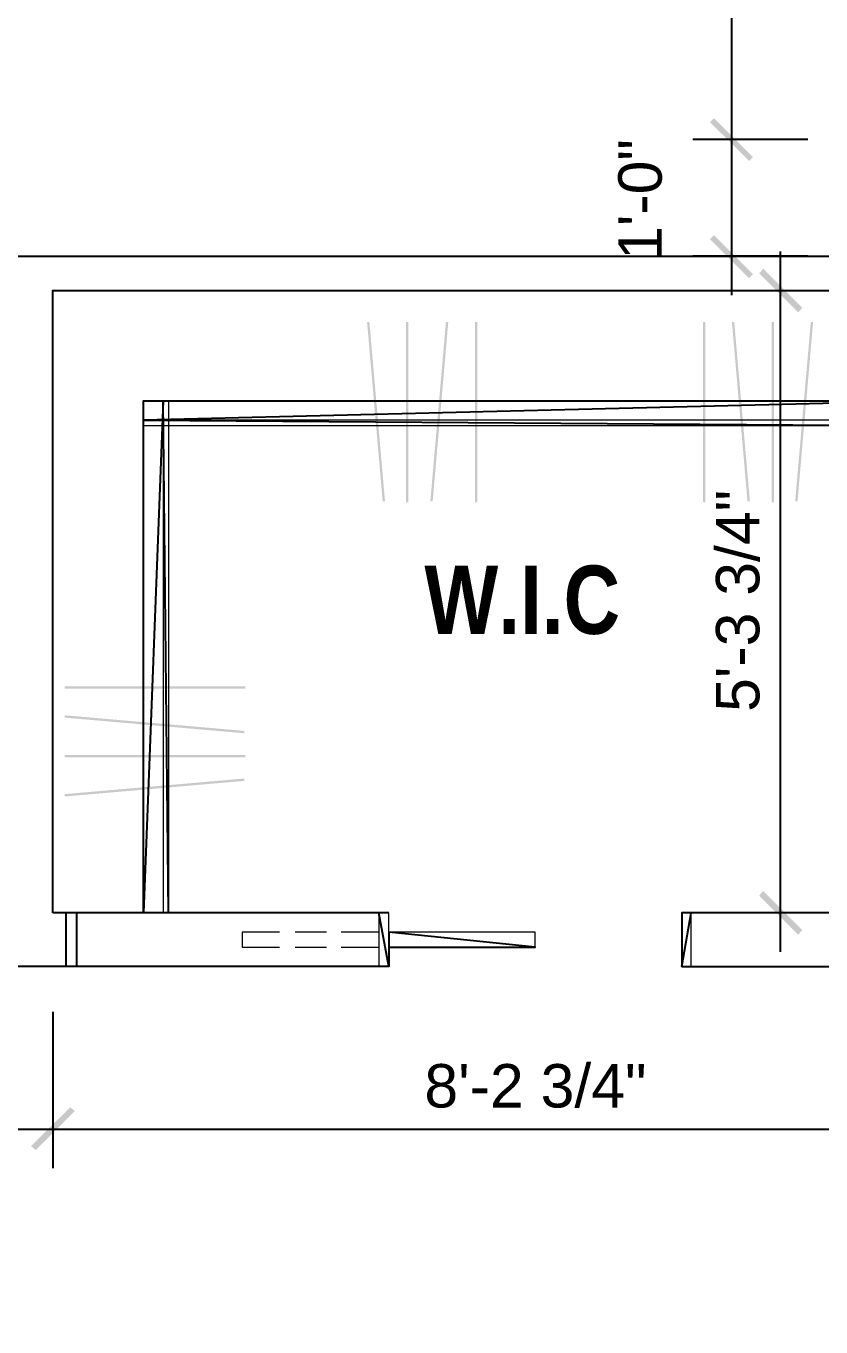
# Model space of a CAD drawing. Header units: millimetres. Extents: x 58 to 2247, y 57 to 1671.
# Drawn here: x 942 to 1023.4, y 676.8 to 810.1 of the extents above; entities that cross this region are included whole.
import ezdxf

# ---------------------------------------------------------------- set-up
doc = ezdxf.new("R2010")
doc.units = ezdxf.units.MM
doc.header["$LTSCALE"] = 0.5
for name, color, linetype in [('main floor exterior line', 2, 'CONTINUOUS'), ('main floor interior line', 6, 'CONTINUOUS'), ('PDF_Geometry', 7, 'Continuous'), ('PDF_Solid Fills', 7, 'Continuous'), ('PDF_Text', 7, 'Continuous')]:
    doc.layers.add(name, color=color, linetype=linetype)
doc.styles.add('PDF Arial Narrow Bold', font='ARIALNB.TTF')
doc.styles.add('PDF ArialMT', font='arial.ttf')

msp = doc.modelspace()

# ---------------------------------------------------------------- linework, layer by layer
at = {"layer": 'main floor exterior line'}
for points in [[(979.18, 719.25), (944.78, 719.25)], [(947.18, 719.25), (947.18, 713.73)], [(944.78, 709.09), (944.78, 693.09)], [(878.54, 697.09), (943.26, 697.09)], [(940.78, 697.09), (1047.5, 697.09)]]:
    msp.add_lwpolyline(points, dxfattribs=at)
at = {"layer": 'main floor interior line'}
for points in [[(1014.3, 794.53), (1014.3, 844.53)], [(1014.3, 782.53), (1014.3, 802.53)], [(1010.3, 798.53), (1022.06, 798.53)], [(1019.26, 787.01), (1019.26, 715.25)], [(877.02, 709.01), (877.02, 786.53), (1026.06, 786.53)], [(1022.06, 786.53), (1010.3, 786.53)], [(944.78, 719.25), (944.78, 783.01), (1043.5, 783.01), (1043.5, 719.25)], [(956.62, 719.25), (956.06, 771.73), (954.06, 719.25), (954.06, 771.73), (1032.78, 771.73), (1034.78, 719.25), (1034.78, 771.73), (954.06, 769.73), (1034.78, 769.17)], [(946.14, 713.73), (946.14, 719.25)], [(979.18, 715.73), (994.14, 715.73), (979.18, 717.25), (979.18, 713.73), (978.14, 719.25)], [(1043.5, 719.25), (1009.18, 719.25), (1009.18, 713.73), (1010.14, 719.25)], [(979.18, 713.73), (882.54, 713.73)], [(1009.18, 713.73), (1139.02, 713.73), (1139.02, 553.01), (944.78, 553.01)]]:
    msp.add_lwpolyline(points, dxfattribs=at)
at = {"layer": 'PDF_Geometry', "lineweight": 5}
for points in [[(1014.3, 794.53), (1014.3, 844.53)], [(1014.3, 782.53), (1014.3, 802.53)], [(1019.26, 787.01), (1019.26, 715.25)], [(1022.06, 786.53), (1010.3, 786.53)], [(1019.26, 783.01), (1015.26, 783.01)], [(1034.78, 719.25), (1034.78, 771.73), (954.06, 771.73), (954.06, 719.25)], [(956.06, 771.73), (956.06, 719.25)], [(956.62, 771.73), (956.62, 719.25)], [(1034.78, 769.73), (954.06, 769.73)], [(1034.78, 769.17), (954.06, 769.17)], [(1019.26, 719.25), (1015.26, 719.25)], [(967.98, 717.25), (964.14, 717.25), (964.14, 715.73), (967.98, 715.73)], [(972.78, 717.25), (969.58, 717.25)], [(978.14, 717.25), (974.3, 717.25)], [(969.58, 715.73), (972.78, 715.73)], [(974.3, 715.73), (978.14, 715.73)], [(944.78, 709.09), (944.78, 693.09)], [(878.54, 697.09), (943.26, 697.09)], [(940.78, 697.09), (1047.5, 697.09)]]:
    msp.add_lwpolyline(points, dxfattribs=at)
at = {"layer": 'PDF_Geometry', "lineweight": 20}
for points in [[(877.02, 709.01), (877.02, 786.53), (1026.06, 786.53), (1026.06, 798.53), (1054.54, 798.53)], [(979.18, 719.25), (944.78, 719.25), (944.78, 783.01), (1043.5, 783.01), (1043.5, 719.25), (1009.18, 719.25)], [(979.18, 713.73), (882.54, 713.73), (882.54, 709.01)], [(1009.18, 713.73), (1139.02, 713.73), (1139.02, 553.01), (944.78, 553.01), (944.78, 576.53)]]:
    msp.add_lwpolyline(points, dxfattribs=at)
at = {"layer": 'PDF_Geometry', "lineweight": 5}
msp.add_lwpolyline([(1010.3, 798.53), (1022.06, 798.53)], close=True, dxfattribs=at)
at = {"layer": 'PDF_Geometry', "lineweight": 9}
for points in [[(946.14, 713.73), (946.14, 719.25)], [(947.18, 719.25), (947.18, 713.73)], [(978.14, 719.25), (978.14, 713.73)], [(979.18, 713.73), (979.18, 719.25)], [(1009.18, 719.25), (1009.18, 713.73)], [(1010.14, 713.73), (1010.14, 719.25)], [(979.18, 715.73), (994.14, 715.73), (994.14, 717.25), (979.18, 717.25)]]:
    msp.add_lwpolyline(points, dxfattribs=at)
at = {"layer": 'PDF_Solid Fills', "transparency": 33554559}
for points in [[(1016.46, 796.69), (1012.06, 800.29), (1012.46, 800.69)], [(1012.46, 800.69), (1012.06, 800.29), (1016.46, 796.69)], [(1016.06, 796.29), (1016.46, 796.69), (1012.06, 800.29)], [(1012.06, 800.29), (1016.46, 796.69), (1016.06, 796.29)], [(1012.46, 788.69), (1012.06, 788.29), (1016.46, 784.69)], [(1012.06, 788.29), (1016.46, 784.69), (1016.06, 784.29)], [(1021.5, 781.25), (1017.1, 784.77), (1017.5, 785.25)], [(1021.1, 780.77), (1021.5, 781.25), (1017.1, 784.77)], [(977.18, 779.81), (976.94, 779.81), (978.78, 761.41)], [(976.94, 779.81), (978.78, 761.41), (978.54, 761.41)], [(981.18, 779.81), (980.94, 779.81), (981.18, 761.33)], [(980.94, 779.81), (981.18, 761.33), (980.94, 761.33)], [(985.02, 779.81), (983.66, 761.41), (983.42, 761.41)], [(985.26, 779.81), (985.02, 779.81), (983.66, 761.41)], [(988.22, 779.81), (987.98, 779.81), (988.22, 761.33)], [(987.98, 779.81), (988.22, 761.33), (987.98, 761.33)], [(1011.58, 779.81), (1011.34, 779.81), (1011.58, 761.33)], [(1011.34, 779.81), (1011.58, 761.33), (1011.34, 761.33)], [(1014.54, 779.81), (1014.3, 779.81), (1016.14, 761.41)], [(1014.3, 779.81), (1016.14, 761.41), (1015.9, 761.41)], [(1018.62, 779.81), (1018.38, 779.81), (1018.62, 761.33)], [(1018.38, 779.81), (1018.62, 761.33), (1018.38, 761.33)], [(1022.38, 779.81), (1021.02, 761.41), (1020.78, 761.41)], [(1022.62, 779.81), (1022.38, 779.81), (1021.02, 761.41)], [(945.98, 742.45), (945.98, 742.21), (964.46, 742.45)], [(945.98, 742.21), (964.46, 742.45), (964.46, 742.21)], [(945.98, 739.49), (945.98, 739.25), (964.38, 737.89)], [(945.98, 739.25), (964.38, 737.89), (964.38, 737.65)], [(945.98, 735.41), (945.98, 735.17), (964.46, 735.41)], [(945.98, 735.17), (964.46, 735.41), (964.46, 735.17)], [(945.98, 731.41), (945.98, 731.17), (964.38, 733.01)], [(945.98, 731.17), (964.38, 733.01), (964.38, 732.77)], [(1017.5, 721.49), (1017.1, 721.01), (1021.5, 717.49)], [(1017.1, 721.01), (1021.5, 717.49), (1021.1, 717.01)], [(946.54, 699.33), (943.02, 694.93), (942.54, 695.33)], [(947.02, 698.93), (946.54, 699.33), (943.02, 694.93)]]:
    msp.add_solid(points, dxfattribs=at)

# ---------------------------------------------------------------- texts
at = {"layer": 'PDF_Text', "char_height": 4.452, "attachment_point": 4, "rotation": 90, "style": 'PDF ArialMT'}
for s, insert in [('1\'-0"', (1004.92, 786.16)), ('5\'-3 3/4"', (1014.92, 739.84))]:
    msp.add_mtext(s, dxfattribs=dict(at, insert=insert))
at = {"layer": 'PDF_Text', "attachment_point": 4}
for s, insert, char_height, style in [('W.I.C', (982.81, 751.28), 7, 'PDF Arial Narrow Bold'), ('8\'-2 3/4"', (982.81, 701.49), 4.452, 'PDF ArialMT')]:
    msp.add_mtext(s, dxfattribs=dict(at, insert=insert, char_height=char_height, style=style))

doc.saveas('drawing.dxf')
